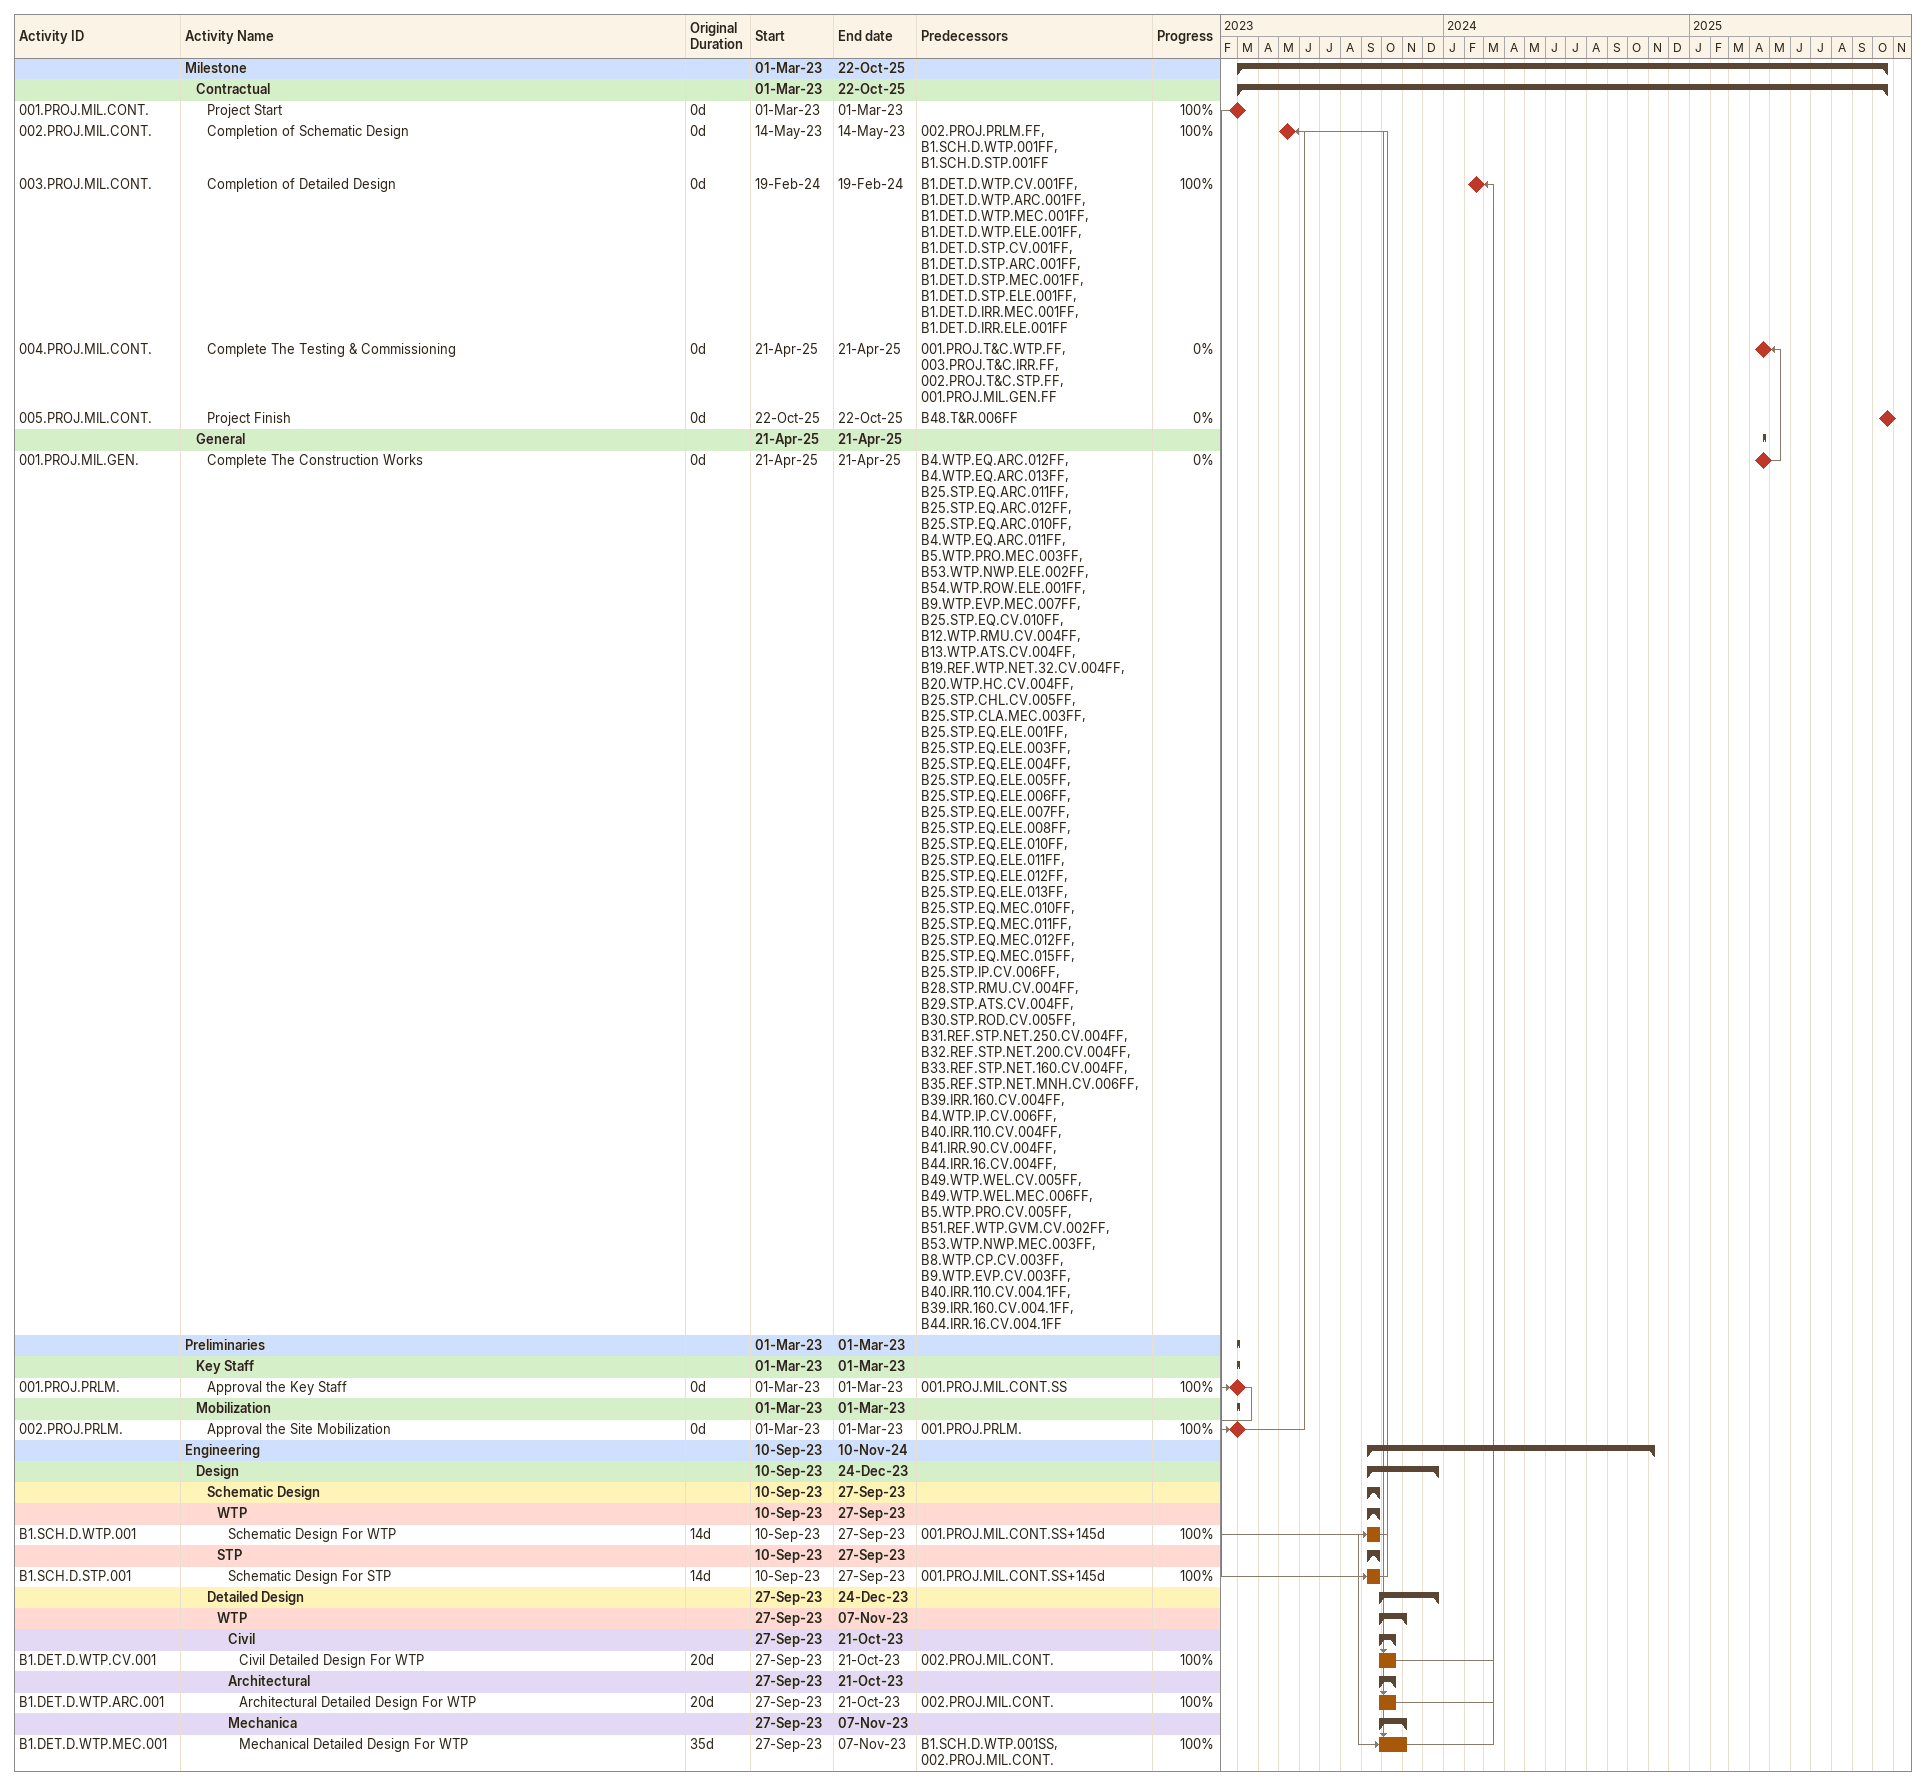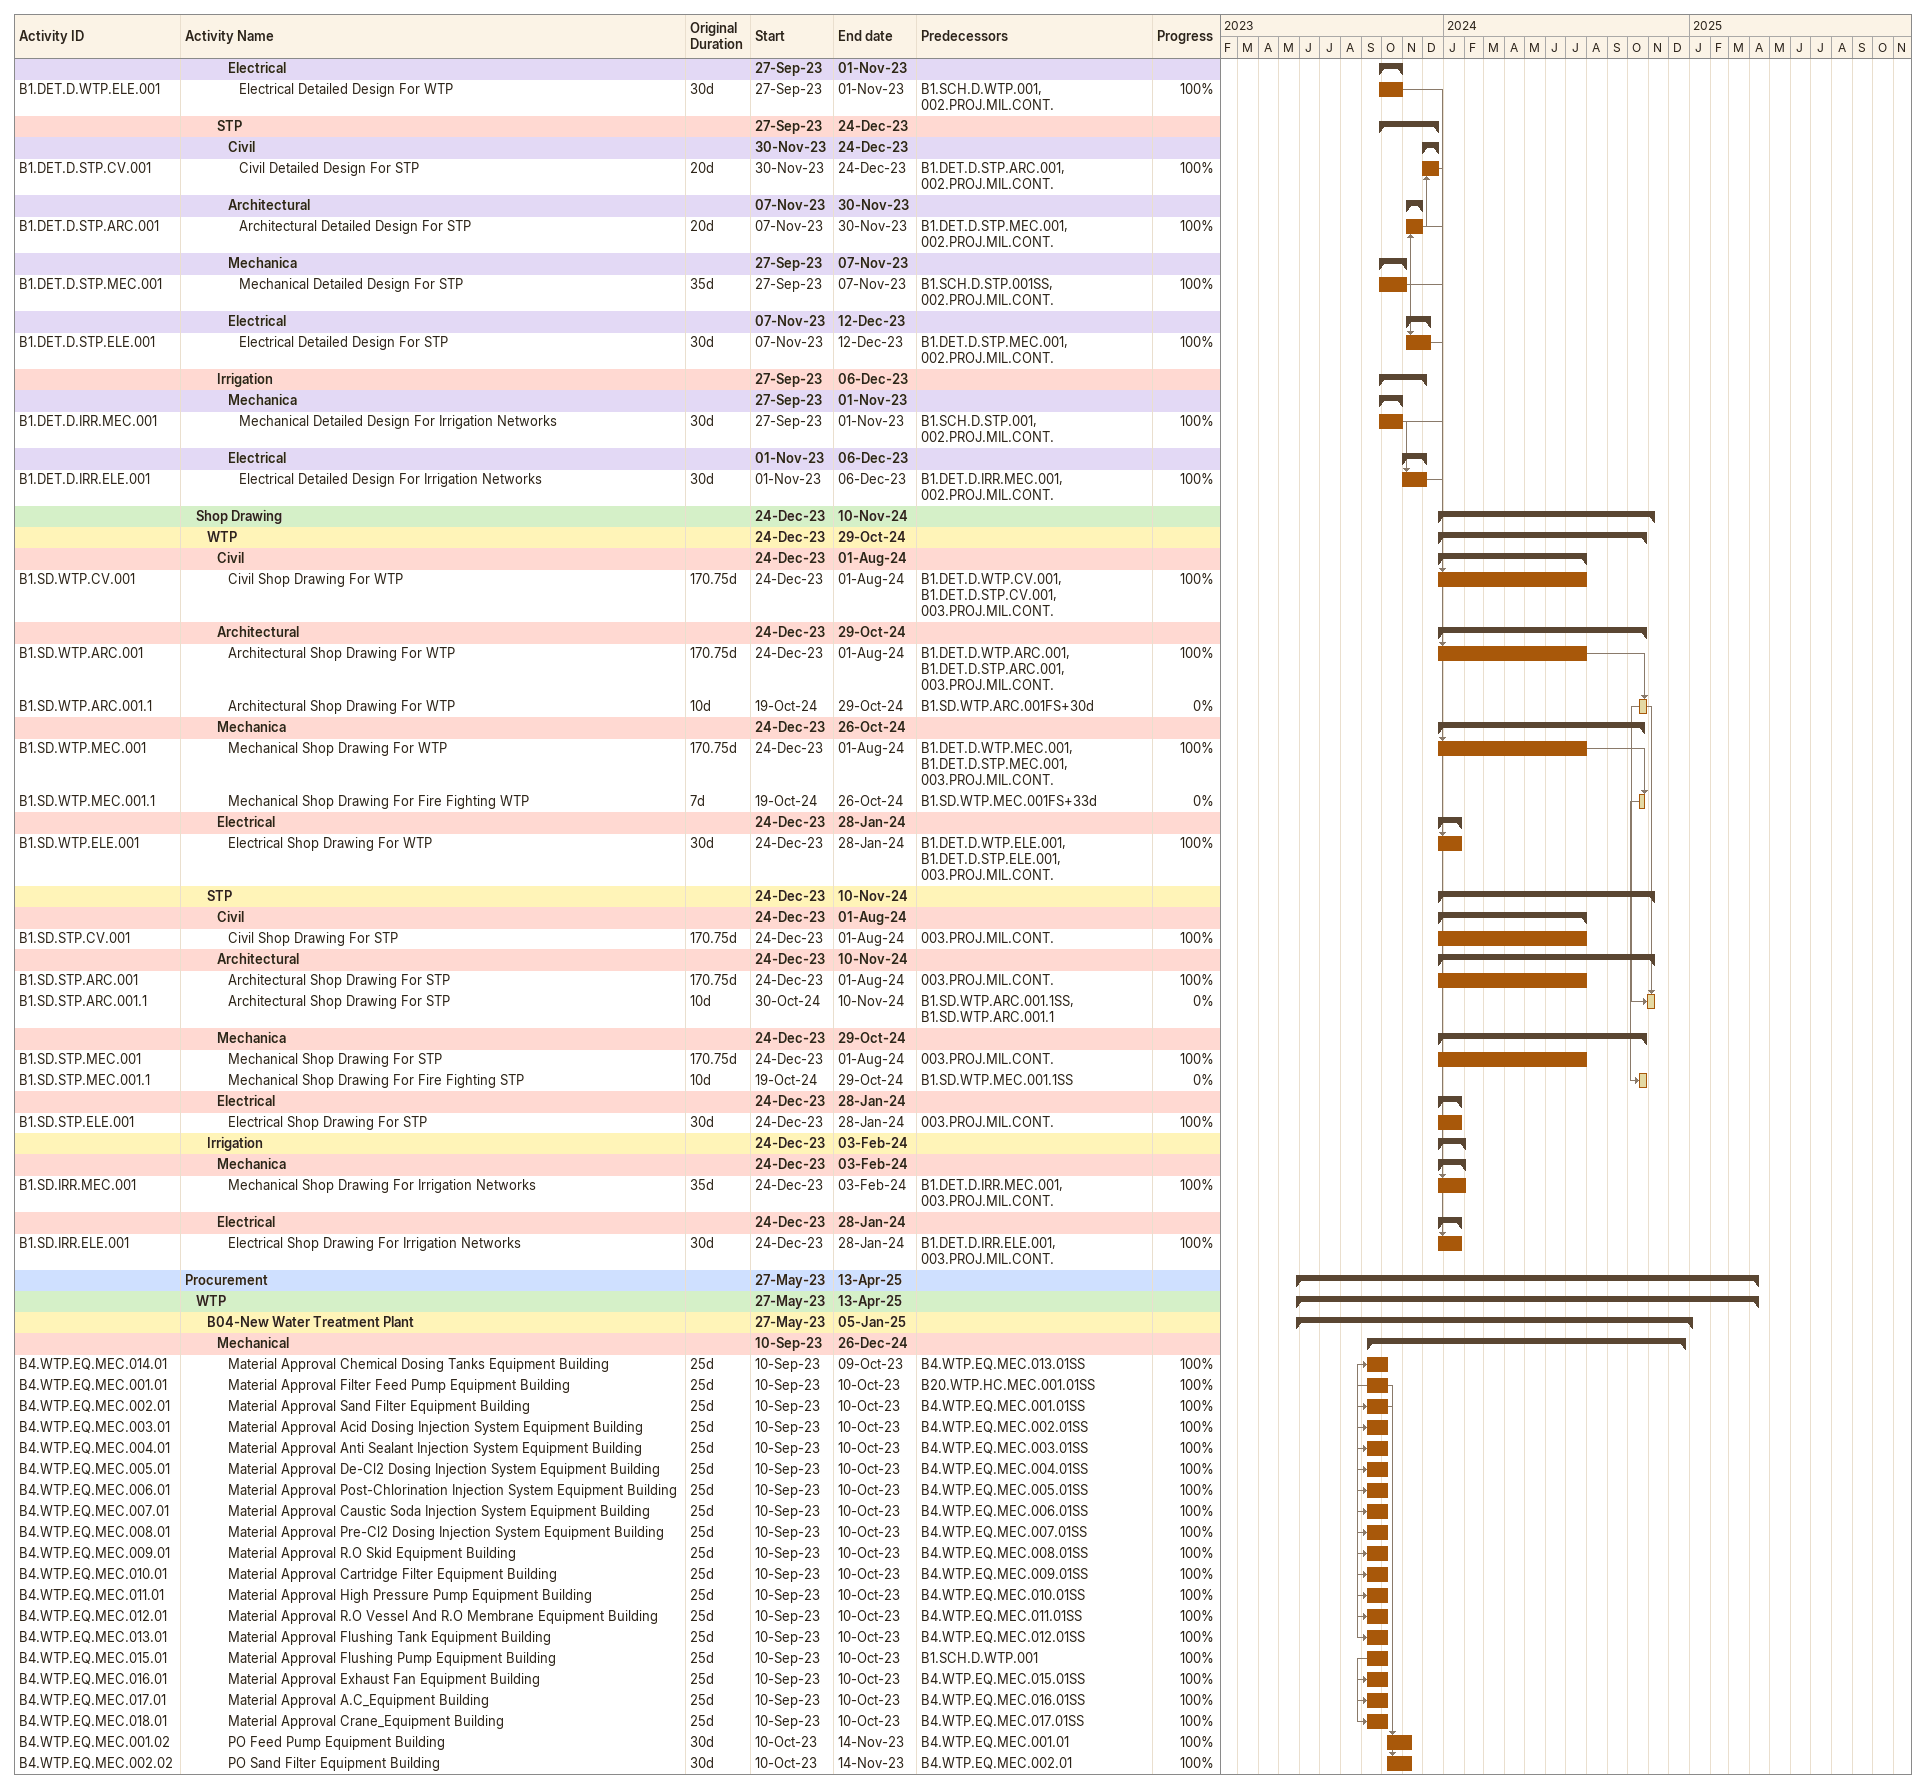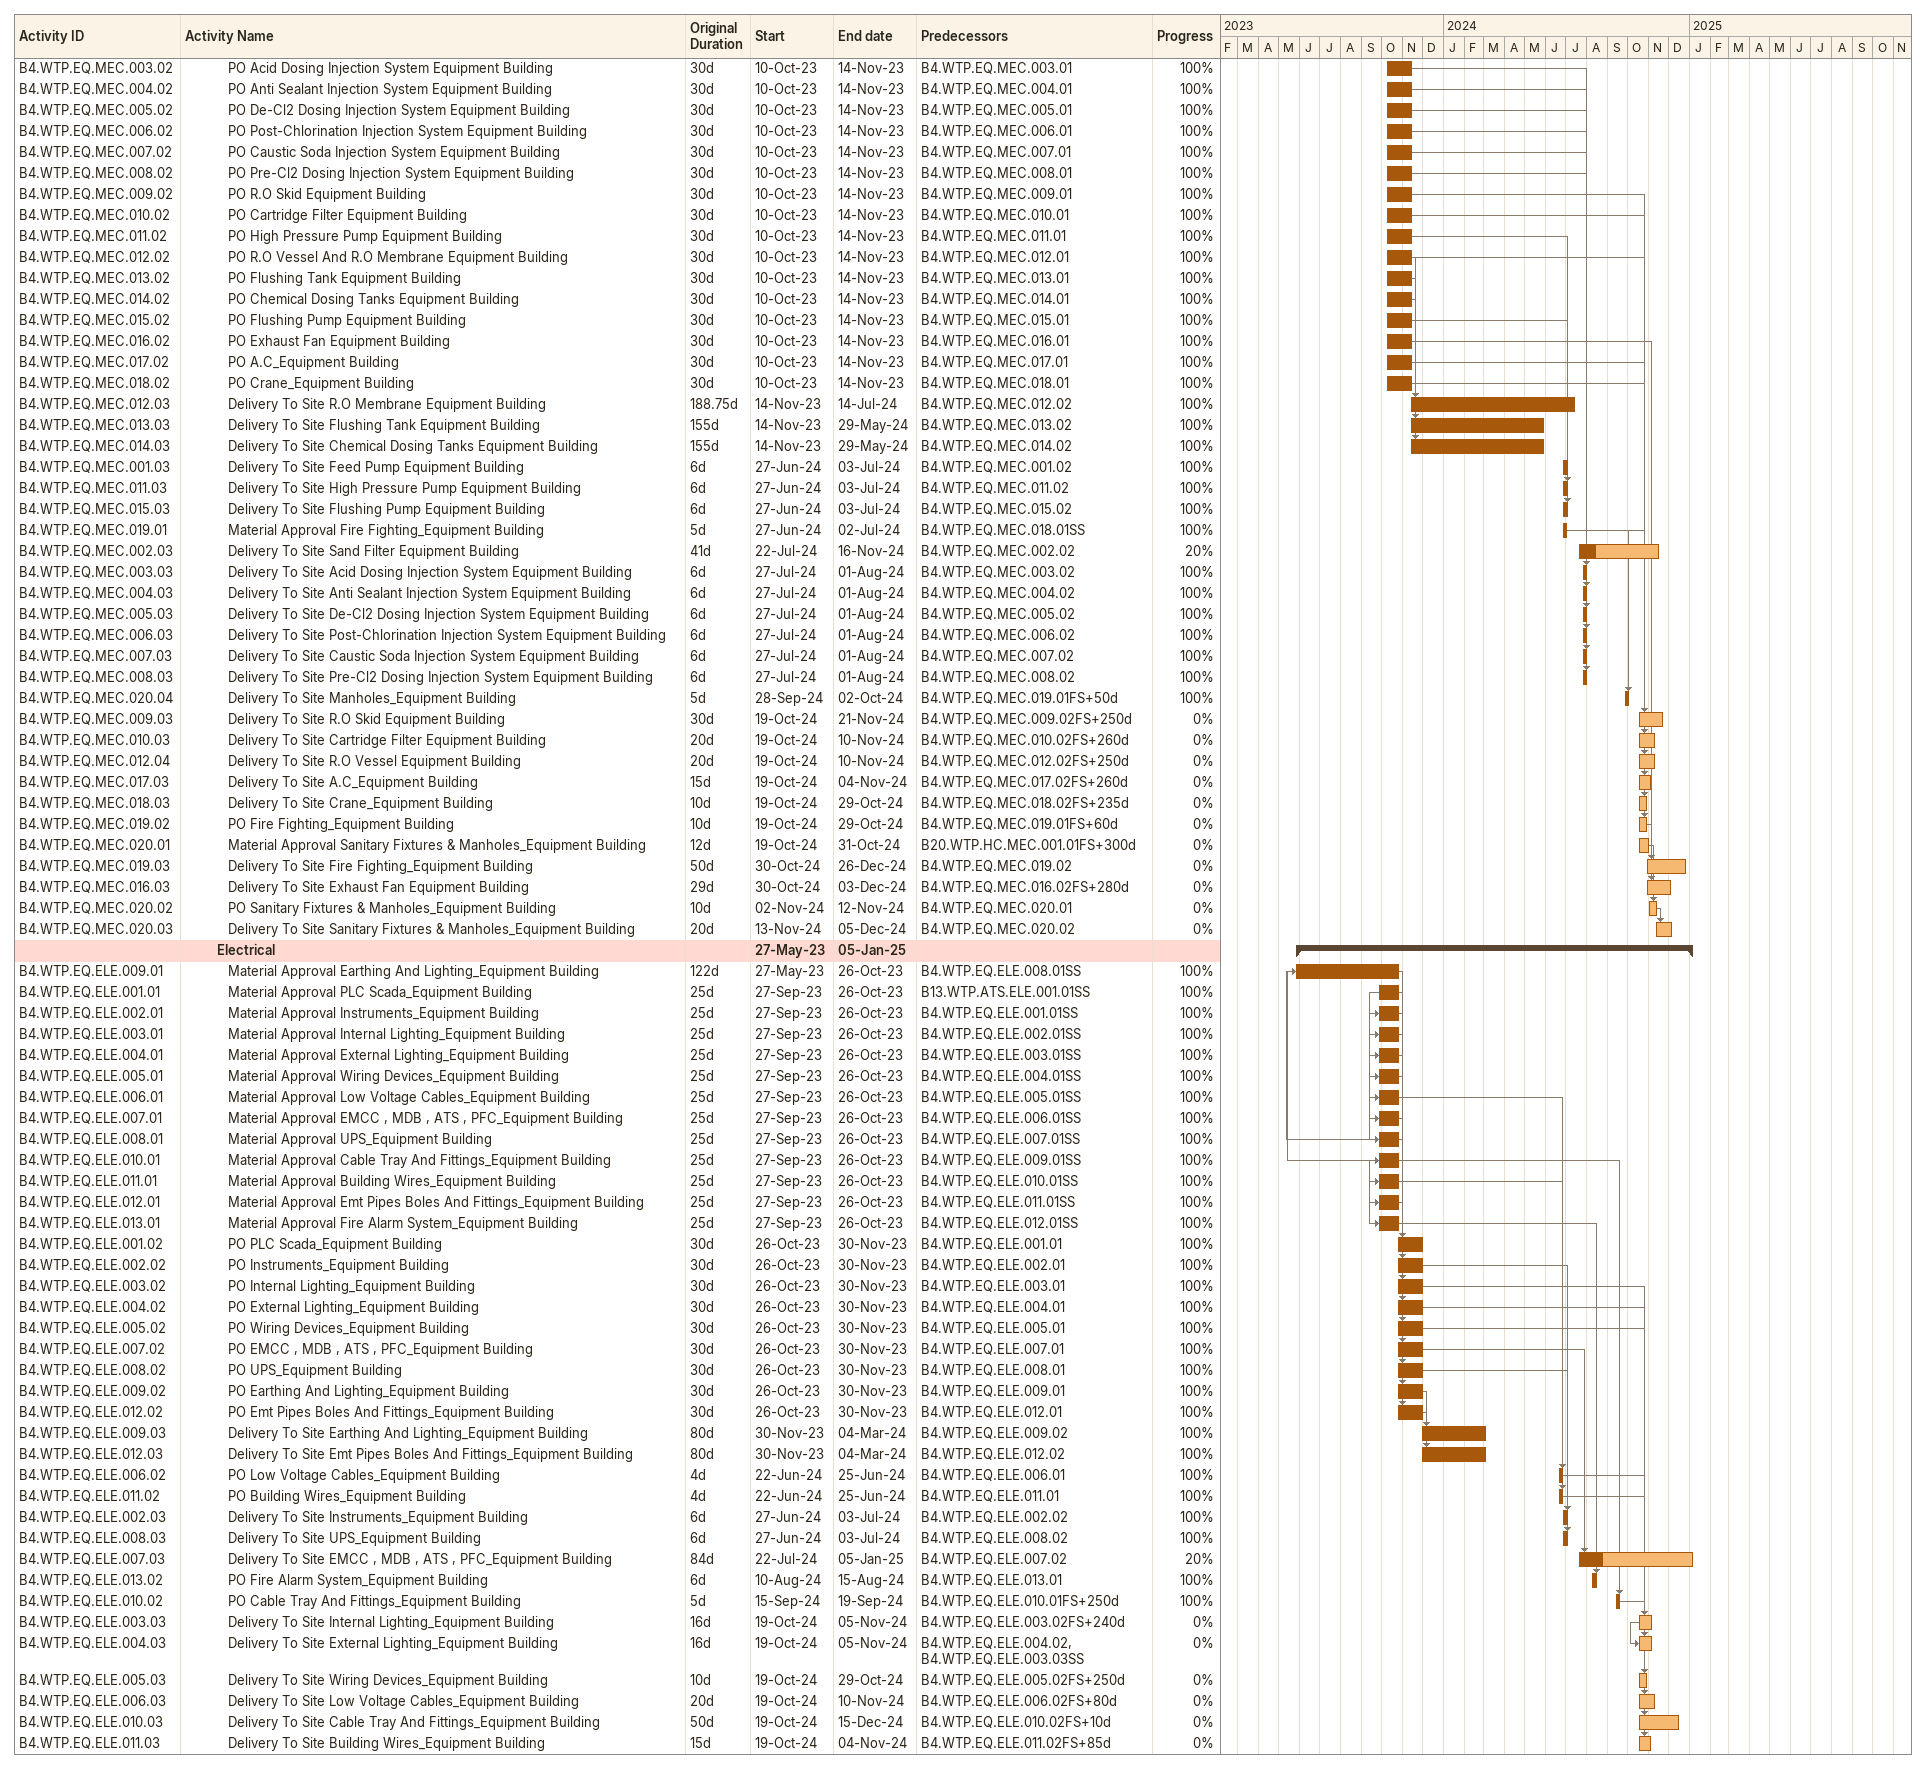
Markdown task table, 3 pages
| ID | Level | Task | Original duration | Start | Finish | Predecessors | % complete |
|---|---|---|---|---|---|---|---|
|  | 1 | **Milestone** |  | 2023-03-01 | 2025-10-22 |  |  |
|  | 2 | **Contractual** |  | 2023-03-01 | 2025-10-22 |  |  |
| 001.PROJ.MIL.CONT. | 3 | Project Start | 0d | 2023-03-01 | 2023-03-01 |  | 100 |
| 002.PROJ.MIL.CONT. | 3 | Completion of Schematic Design | 0d | 2023-05-14 | 2023-05-14 | 002.PROJ.PRLM.FF, B1.SCH.D.WTP.001FF, B1.SCH.D.STP.001FF | 100 |
| 003.PROJ.MIL.CONT. | 3 | Completion of Detailed Design | 0d | 2024-02-19 | 2024-02-19 | B1.DET.D.WTP.CV.001FF, B1.DET.D.WTP.ARC.001FF, B1.DET.D.WTP.MEC.001FF, B1.DET.D.WTP.ELE.001FF, B1.DET.D.STP.CV.001FF, B1.DET.D.STP.ARC.001FF, B1.DET.D.STP.MEC.001FF, B1.DET.D.STP.ELE.001FF, B1.DET.D.IRR.MEC.001FF, B1.DET.D.IRR.ELE.001FF | 100 |
| 004.PROJ.MIL.CONT. | 3 | Complete The Testing & Commissioning | 0d | 2025-04-21 | 2025-04-21 | 001.PROJ.T&C.WTP.FF, 003.PROJ.T&C.IRR.FF, 002.PROJ.T&C.STP.FF, 001.PROJ.MIL.GEN.FF | 0 |
| 005.PROJ.MIL.CONT. | 3 | Project Finish | 0d | 2025-10-22 | 2025-10-22 | B48.T&R.006FF | 0 |
|  | 2 | **General** |  | 2025-04-21 | 2025-04-21 |  |  |
| 001.PROJ.MIL.GEN. | 3 | Complete The Construction Works | 0d | 2025-04-21 | 2025-04-21 | B4.WTP.EQ.ARC.012FF, B4.WTP.EQ.ARC.013FF, B25.STP.EQ.ARC.011FF, B25.STP.EQ.ARC.012FF, B25.STP.EQ.ARC.010FF, B4.WTP.EQ.ARC.011FF, B5.WTP.PRO.MEC.003FF, B53.WTP.NWP.ELE.002FF, B54.WTP.ROW.ELE.001FF, B9.WTP.EVP.MEC.007FF, B25.STP.EQ.CV.010FF, B12.WTP.RMU.CV.004FF, B13.WTP.ATS.CV.004FF, B19.REF.WTP.NET.32.CV.004FF, B20.WTP.HC.CV.004FF, B25.STP.CHL.CV.005FF, B25.STP.CLA.MEC.003FF, B25.STP.EQ.ELE.001FF, B25.STP.EQ.ELE.003FF, B25.STP.EQ.ELE.004FF, B25.STP.EQ.ELE.005FF, B25.STP.EQ.ELE.006FF, B25.STP.EQ.ELE.007FF, B25.STP.EQ.ELE.008FF, B25.STP.EQ.ELE.010FF, B25.STP.EQ.ELE.011FF, B25.STP.EQ.ELE.012FF, B25.STP.EQ.ELE.013FF, B25.STP.EQ.MEC.010FF, B25.STP.EQ.MEC.011FF, B25.STP.EQ.MEC.012FF, B25.STP.EQ.MEC.015FF, B25.STP.IP.CV.006FF, B28.STP.RMU.CV.004FF, B29.STP.ATS.CV.004FF, B30.STP.ROD.CV.005FF, B31.REF.STP.NET.250.CV.004FF, B32.REF.STP.NET.200.CV.004FF, B33.REF.STP.NET.160.CV.004FF, B35.REF.STP.NET.MNH.CV.006FF, B39.IRR.160.CV.004FF, B4.WTP.IP.CV.006FF, B40.IRR.110.CV.004FF, B41.IRR.90.CV.004FF, B44.IRR.16.CV.004FF, B49.WTP.WEL.CV.005FF, B49.WTP.WEL.MEC.006FF, B5.WTP.PRO.CV.005FF, B51.REF.WTP.GVM.CV.002FF, B53.WTP.NWP.MEC.003FF, B8.WTP.CP.CV.003FF, B9.WTP.EVP.CV.003FF, B40.IRR.110.CV.004.1FF, B39.IRR.160.CV.004.1FF, B44.IRR.16.CV.004.1FF | 0 |
|  | 1 | **Preliminaries** |  | 2023-03-01 | 2023-03-01 |  |  |
|  | 2 | **Key Staff** |  | 2023-03-01 | 2023-03-01 |  |  |
| 001.PROJ.PRLM. | 3 | Approval the Key Staff | 0d | 2023-03-01 | 2023-03-01 | 001.PROJ.MIL.CONT.SS | 100 |
|  | 2 | **Mobilization** |  | 2023-03-01 | 2023-03-01 |  |  |
| 002.PROJ.PRLM. | 3 | Approval the Site Mobilization | 0d | 2023-03-01 | 2023-03-01 | 001.PROJ.PRLM. | 100 |
|  | 1 | **Engineering** |  | 2023-09-10 | 2024-11-10 |  |  |
|  | 2 | **Design** |  | 2023-09-10 | 2023-12-24 |  |  |
|  | 3 | **Schematic Design** |  | 2023-09-10 | 2023-09-27 |  |  |
|  | 4 | **WTP** |  | 2023-09-10 | 2023-09-27 |  |  |
| B1.SCH.D.WTP.001 | 5 | Schematic Design For WTP | 14d | 2023-09-10 | 2023-09-27 | 001.PROJ.MIL.CONT.SS+145d | 100 |
|  | 4 | **STP** |  | 2023-09-10 | 2023-09-27 |  |  |
| B1.SCH.D.STP.001 | 5 | Schematic Design For STP | 14d | 2023-09-10 | 2023-09-27 | 001.PROJ.MIL.CONT.SS+145d | 100 |
|  | 3 | **Detailed Design** |  | 2023-09-27 | 2023-12-24 |  |  |
|  | 4 | **WTP** |  | 2023-09-27 | 2023-11-07 |  |  |
|  | 5 | **Civil** |  | 2023-09-27 | 2023-10-21 |  |  |
| B1.DET.D.WTP.CV.001 | 6 | Civil Detailed Design For WTP | 20d | 2023-09-27 | 2023-10-21 | 002.PROJ.MIL.CONT. | 100 |
|  | 5 | **Architectural** |  | 2023-09-27 | 2023-10-21 |  |  |
| B1.DET.D.WTP.ARC.001 | 6 | Architectural Detailed Design For WTP | 20d | 2023-09-27 | 2023-10-21 | 002.PROJ.MIL.CONT. | 100 |
|  | 5 | **Mechanica** |  | 2023-09-27 | 2023-11-07 |  |  |
| B1.DET.D.WTP.MEC.001 | 6 | Mechanical Detailed Design For WTP | 35d | 2023-09-27 | 2023-11-07 | B1.SCH.D.WTP.001SS, 002.PROJ.MIL.CONT. | 100 |
|  | 5 | **Electrical** |  | 2023-09-27 | 2023-11-01 |  |  |
| B1.DET.D.WTP.ELE.001 | 6 | Electrical Detailed Design For WTP | 30d | 2023-09-27 | 2023-11-01 | B1.SCH.D.WTP.001, 002.PROJ.MIL.CONT. | 100 |
|  | 4 | **STP** |  | 2023-09-27 | 2023-12-24 |  |  |
|  | 5 | **Civil** |  | 2023-11-30 | 2023-12-24 |  |  |
| B1.DET.D.STP.CV.001 | 6 | Civil Detailed Design For STP | 20d | 2023-11-30 | 2023-12-24 | B1.DET.D.STP.ARC.001, 002.PROJ.MIL.CONT. | 100 |
|  | 5 | **Architectural** |  | 2023-11-07 | 2023-11-30 |  |  |
| B1.DET.D.STP.ARC.001 | 6 | Architectural Detailed Design For STP | 20d | 2023-11-07 | 2023-11-30 | B1.DET.D.STP.MEC.001, 002.PROJ.MIL.CONT. | 100 |
|  | 5 | **Mechanica** |  | 2023-09-27 | 2023-11-07 |  |  |
| B1.DET.D.STP.MEC.001 | 6 | Mechanical Detailed Design For STP | 35d | 2023-09-27 | 2023-11-07 | B1.SCH.D.STP.001SS, 002.PROJ.MIL.CONT. | 100 |
|  | 5 | **Electrical** |  | 2023-11-07 | 2023-12-12 |  |  |
| B1.DET.D.STP.ELE.001 | 6 | Electrical Detailed Design For STP | 30d | 2023-11-07 | 2023-12-12 | B1.DET.D.STP.MEC.001, 002.PROJ.MIL.CONT. | 100 |
|  | 4 | **Irrigation** |  | 2023-09-27 | 2023-12-06 |  |  |
|  | 5 | **Mechanica** |  | 2023-09-27 | 2023-11-01 |  |  |
| B1.DET.D.IRR.MEC.001 | 6 | Mechanical Detailed Design For Irrigation Networks | 30d | 2023-09-27 | 2023-11-01 | B1.SCH.D.STP.001, 002.PROJ.MIL.CONT. | 100 |
|  | 5 | **Electrical** |  | 2023-11-01 | 2023-12-06 |  |  |
| B1.DET.D.IRR.ELE.001 | 6 | Electrical Detailed Design For Irrigation Networks | 30d | 2023-11-01 | 2023-12-06 | B1.DET.D.IRR.MEC.001, 002.PROJ.MIL.CONT. | 100 |
|  | 2 | **Shop Drawing** |  | 2023-12-24 | 2024-11-10 |  |  |
|  | 3 | **WTP** |  | 2023-12-24 | 2024-10-29 |  |  |
|  | 4 | **Civil** |  | 2023-12-24 | 2024-08-01 |  |  |
| B1.SD.WTP.CV.001 | 5 | Civil Shop Drawing For WTP | 170.75d | 2023-12-24 | 2024-08-01 | B1.DET.D.WTP.CV.001, B1.DET.D.STP.CV.001, 003.PROJ.MIL.CONT. | 100 |
|  | 4 | **Architectural** |  | 2023-12-24 | 2024-10-29 |  |  |
| B1.SD.WTP.ARC.001 | 5 | Architectural Shop Drawing For WTP | 170.75d | 2023-12-24 | 2024-08-01 | B1.DET.D.WTP.ARC.001, B1.DET.D.STP.ARC.001, 003.PROJ.MIL.CONT. | 100 |
| B1.SD.WTP.ARC.001.1 | 5 | Architectural Shop Drawing For WTP | 10d | 2024-10-19 | 2024-10-29 | B1.SD.WTP.ARC.001FS+30d | 0 |
|  | 4 | **Mechanica** |  | 2023-12-24 | 2024-10-26 |  |  |
| B1.SD.WTP.MEC.001 | 5 | Mechanical Shop Drawing For WTP | 170.75d | 2023-12-24 | 2024-08-01 | B1.DET.D.WTP.MEC.001, B1.DET.D.STP.MEC.001, 003.PROJ.MIL.CONT. | 100 |
| B1.SD.WTP.MEC.001.1 | 5 | Mechanical Shop Drawing For Fire Fighting WTP | 7d | 2024-10-19 | 2024-10-26 | B1.SD.WTP.MEC.001FS+33d | 0 |
|  | 4 | **Electrical** |  | 2023-12-24 | 2024-01-28 |  |  |
| B1.SD.WTP.ELE.001 | 5 | Electrical Shop Drawing For WTP | 30d | 2023-12-24 | 2024-01-28 | B1.DET.D.WTP.ELE.001, B1.DET.D.STP.ELE.001, 003.PROJ.MIL.CONT. | 100 |
|  | 3 | **STP** |  | 2023-12-24 | 2024-11-10 |  |  |
|  | 4 | **Civil** |  | 2023-12-24 | 2024-08-01 |  |  |
| B1.SD.STP.CV.001 | 5 | Civil Shop Drawing For STP | 170.75d | 2023-12-24 | 2024-08-01 | 003.PROJ.MIL.CONT. | 100 |
|  | 4 | **Architectural** |  | 2023-12-24 | 2024-11-10 |  |  |
| B1.SD.STP.ARC.001 | 5 | Architectural Shop Drawing For STP | 170.75d | 2023-12-24 | 2024-08-01 | 003.PROJ.MIL.CONT. | 100 |
| B1.SD.STP.ARC.001.1 | 5 | Architectural Shop Drawing For STP | 10d | 2024-10-30 | 2024-11-10 | B1.SD.WTP.ARC.001.1SS, B1.SD.WTP.ARC.001.1 | 0 |
|  | 4 | **Mechanica** |  | 2023-12-24 | 2024-10-29 |  |  |
| B1.SD.STP.MEC.001 | 5 | Mechanical Shop Drawing For STP | 170.75d | 2023-12-24 | 2024-08-01 | 003.PROJ.MIL.CONT. | 100 |
| B1.SD.STP.MEC.001.1 | 5 | Mechanical Shop Drawing For Fire Fighting STP | 10d | 2024-10-19 | 2024-10-29 | B1.SD.WTP.MEC.001.1SS | 0 |
|  | 4 | **Electrical** |  | 2023-12-24 | 2024-01-28 |  |  |
| B1.SD.STP.ELE.001 | 5 | Electrical Shop Drawing For STP | 30d | 2023-12-24 | 2024-01-28 | 003.PROJ.MIL.CONT. | 100 |
|  | 3 | **Irrigation** |  | 2023-12-24 | 2024-02-03 |  |  |
|  | 4 | **Mechanica** |  | 2023-12-24 | 2024-02-03 |  |  |
| B1.SD.IRR.MEC.001 | 5 | Mechanical Shop Drawing For Irrigation Networks | 35d | 2023-12-24 | 2024-02-03 | B1.DET.D.IRR.MEC.001, 003.PROJ.MIL.CONT. | 100 |
|  | 4 | **Electrical** |  | 2023-12-24 | 2024-01-28 |  |  |
| B1.SD.IRR.ELE.001 | 5 | Electrical Shop Drawing For Irrigation Networks | 30d | 2023-12-24 | 2024-01-28 | B1.DET.D.IRR.ELE.001, 003.PROJ.MIL.CONT. | 100 |
|  | 1 | **Procurement** |  | 2023-05-27 | 2025-04-13 |  |  |
|  | 2 | **WTP** |  | 2023-05-27 | 2025-04-13 |  |  |
|  | 3 | **B04-New Water Treatment Plant** |  | 2023-05-27 | 2025-01-05 |  |  |
|  | 4 | **Mechanical** |  | 2023-09-10 | 2024-12-26 |  |  |
| B4.WTP.EQ.MEC.014.01 | 5 | Material Approval Chemical Dosing Tanks Equipment Building | 25d | 2023-09-10 | 2023-10-09 | B4.WTP.EQ.MEC.013.01SS | 100 |
| B4.WTP.EQ.MEC.001.01 | 5 | Material Approval Filter Feed Pump Equipment Building | 25d | 2023-09-10 | 2023-10-10 | B20.WTP.HC.MEC.001.01SS | 100 |
| B4.WTP.EQ.MEC.002.01 | 5 | Material Approval Sand Filter Equipment Building | 25d | 2023-09-10 | 2023-10-10 | B4.WTP.EQ.MEC.001.01SS | 100 |
| B4.WTP.EQ.MEC.003.01 | 5 | Material Approval Acid Dosing Injection System Equipment Building | 25d | 2023-09-10 | 2023-10-10 | B4.WTP.EQ.MEC.002.01SS | 100 |
| B4.WTP.EQ.MEC.004.01 | 5 | Material Approval Anti Sealant Injection System Equipment Building | 25d | 2023-09-10 | 2023-10-10 | B4.WTP.EQ.MEC.003.01SS | 100 |
| B4.WTP.EQ.MEC.005.01 | 5 | Material Approval De-Cl2 Dosing Injection System Equipment Building | 25d | 2023-09-10 | 2023-10-10 | B4.WTP.EQ.MEC.004.01SS | 100 |
| B4.WTP.EQ.MEC.006.01 | 5 | Material Approval Post-Chlorination Injection System Equipment Building | 25d | 2023-09-10 | 2023-10-10 | B4.WTP.EQ.MEC.005.01SS | 100 |
| B4.WTP.EQ.MEC.007.01 | 5 | Material Approval Caustic Soda Injection System Equipment Building | 25d | 2023-09-10 | 2023-10-10 | B4.WTP.EQ.MEC.006.01SS | 100 |
| B4.WTP.EQ.MEC.008.01 | 5 | Material Approval Pre-Cl2 Dosing Injection System Equipment Building | 25d | 2023-09-10 | 2023-10-10 | B4.WTP.EQ.MEC.007.01SS | 100 |
| B4.WTP.EQ.MEC.009.01 | 5 | Material Approval R.O Skid Equipment Building | 25d | 2023-09-10 | 2023-10-10 | B4.WTP.EQ.MEC.008.01SS | 100 |
| B4.WTP.EQ.MEC.010.01 | 5 | Material Approval Cartridge Filter Equipment Building | 25d | 2023-09-10 | 2023-10-10 | B4.WTP.EQ.MEC.009.01SS | 100 |
| B4.WTP.EQ.MEC.011.01 | 5 | Material Approval High Pressure Pump Equipment Building | 25d | 2023-09-10 | 2023-10-10 | B4.WTP.EQ.MEC.010.01SS | 100 |
| B4.WTP.EQ.MEC.012.01 | 5 | Material Approval R.O Vessel And R.O Membrane Equipment Building | 25d | 2023-09-10 | 2023-10-10 | B4.WTP.EQ.MEC.011.01SS | 100 |
| B4.WTP.EQ.MEC.013.01 | 5 | Material Approval Flushing Tank Equipment Building | 25d | 2023-09-10 | 2023-10-10 | B4.WTP.EQ.MEC.012.01SS | 100 |
| B4.WTP.EQ.MEC.015.01 | 5 | Material Approval Flushing Pump Equipment Building | 25d | 2023-09-10 | 2023-10-10 | B1.SCH.D.WTP.001 | 100 |
| B4.WTP.EQ.MEC.016.01 | 5 | Material Approval Exhaust Fan Equipment Building | 25d | 2023-09-10 | 2023-10-10 | B4.WTP.EQ.MEC.015.01SS | 100 |
| B4.WTP.EQ.MEC.017.01 | 5 | Material Approval A.C_Equipment Building | 25d | 2023-09-10 | 2023-10-10 | B4.WTP.EQ.MEC.016.01SS | 100 |
| B4.WTP.EQ.MEC.018.01 | 5 | Material Approval Crane_Equipment Building | 25d | 2023-09-10 | 2023-10-10 | B4.WTP.EQ.MEC.017.01SS | 100 |
| B4.WTP.EQ.MEC.001.02 | 5 | PO Feed Pump Equipment Building | 30d | 2023-10-10 | 2023-11-14 | B4.WTP.EQ.MEC.001.01 | 100 |
| B4.WTP.EQ.MEC.002.02 | 5 | PO Sand Filter Equipment Building | 30d | 2023-10-10 | 2023-11-14 | B4.WTP.EQ.MEC.002.01 | 100 |
| B4.WTP.EQ.MEC.003.02 | 5 | PO Acid Dosing Injection System Equipment Building | 30d | 2023-10-10 | 2023-11-14 | B4.WTP.EQ.MEC.003.01 | 100 |
| B4.WTP.EQ.MEC.004.02 | 5 | PO Anti Sealant Injection System Equipment Building | 30d | 2023-10-10 | 2023-11-14 | B4.WTP.EQ.MEC.004.01 | 100 |
| B4.WTP.EQ.MEC.005.02 | 5 | PO De-Cl2 Dosing Injection System Equipment Building | 30d | 2023-10-10 | 2023-11-14 | B4.WTP.EQ.MEC.005.01 | 100 |
| B4.WTP.EQ.MEC.006.02 | 5 | PO Post-Chlorination Injection System Equipment Building | 30d | 2023-10-10 | 2023-11-14 | B4.WTP.EQ.MEC.006.01 | 100 |
| B4.WTP.EQ.MEC.007.02 | 5 | PO Caustic Soda Injection System Equipment Building | 30d | 2023-10-10 | 2023-11-14 | B4.WTP.EQ.MEC.007.01 | 100 |
| B4.WTP.EQ.MEC.008.02 | 5 | PO Pre-Cl2 Dosing Injection System Equipment Building | 30d | 2023-10-10 | 2023-11-14 | B4.WTP.EQ.MEC.008.01 | 100 |
| B4.WTP.EQ.MEC.009.02 | 5 | PO R.O Skid Equipment Building | 30d | 2023-10-10 | 2023-11-14 | B4.WTP.EQ.MEC.009.01 | 100 |
| B4.WTP.EQ.MEC.010.02 | 5 | PO Cartridge Filter Equipment Building | 30d | 2023-10-10 | 2023-11-14 | B4.WTP.EQ.MEC.010.01 | 100 |
| B4.WTP.EQ.MEC.011.02 | 5 | PO High Pressure Pump Equipment Building | 30d | 2023-10-10 | 2023-11-14 | B4.WTP.EQ.MEC.011.01 | 100 |
| B4.WTP.EQ.MEC.012.02 | 5 | PO R.O Vessel And R.O Membrane Equipment Building | 30d | 2023-10-10 | 2023-11-14 | B4.WTP.EQ.MEC.012.01 | 100 |
| B4.WTP.EQ.MEC.013.02 | 5 | PO Flushing Tank Equipment Building | 30d | 2023-10-10 | 2023-11-14 | B4.WTP.EQ.MEC.013.01 | 100 |
| B4.WTP.EQ.MEC.014.02 | 5 | PO Chemical Dosing Tanks Equipment Building | 30d | 2023-10-10 | 2023-11-14 | B4.WTP.EQ.MEC.014.01 | 100 |
| B4.WTP.EQ.MEC.015.02 | 5 | PO Flushing Pump Equipment Building | 30d | 2023-10-10 | 2023-11-14 | B4.WTP.EQ.MEC.015.01 | 100 |
| B4.WTP.EQ.MEC.016.02 | 5 | PO Exhaust Fan Equipment Building | 30d | 2023-10-10 | 2023-11-14 | B4.WTP.EQ.MEC.016.01 | 100 |
| B4.WTP.EQ.MEC.017.02 | 5 | PO A.C_Equipment Building | 30d | 2023-10-10 | 2023-11-14 | B4.WTP.EQ.MEC.017.01 | 100 |
| B4.WTP.EQ.MEC.018.02 | 5 | PO Crane_Equipment Building | 30d | 2023-10-10 | 2023-11-14 | B4.WTP.EQ.MEC.018.01 | 100 |
| B4.WTP.EQ.MEC.012.03 | 5 | Delivery To Site R.O Membrane Equipment Building | 188.75d | 2023-11-14 | 2024-07-14 | B4.WTP.EQ.MEC.012.02 | 100 |
| B4.WTP.EQ.MEC.013.03 | 5 | Delivery To Site Flushing Tank Equipment Building | 155d | 2023-11-14 | 2024-05-29 | B4.WTP.EQ.MEC.013.02 | 100 |
| B4.WTP.EQ.MEC.014.03 | 5 | Delivery To Site Chemical Dosing Tanks Equipment Building | 155d | 2023-11-14 | 2024-05-29 | B4.WTP.EQ.MEC.014.02 | 100 |
| B4.WTP.EQ.MEC.001.03 | 5 | Delivery To Site Feed Pump Equipment Building | 6d | 2024-06-27 | 2024-07-03 | B4.WTP.EQ.MEC.001.02 | 100 |
| B4.WTP.EQ.MEC.011.03 | 5 | Delivery To Site High Pressure Pump Equipment Building | 6d | 2024-06-27 | 2024-07-03 | B4.WTP.EQ.MEC.011.02 | 100 |
| B4.WTP.EQ.MEC.015.03 | 5 | Delivery To Site Flushing Pump Equipment Building | 6d | 2024-06-27 | 2024-07-03 | B4.WTP.EQ.MEC.015.02 | 100 |
| B4.WTP.EQ.MEC.019.01 | 5 | Material Approval Fire Fighting_Equipment Building | 5d | 2024-06-27 | 2024-07-02 | B4.WTP.EQ.MEC.018.01SS | 100 |
| B4.WTP.EQ.MEC.002.03 | 5 | Delivery To Site Sand Filter Equipment Building | 41d | 2024-07-22 | 2024-11-16 | B4.WTP.EQ.MEC.002.02 | 20 |
| B4.WTP.EQ.MEC.003.03 | 5 | Delivery To Site Acid Dosing Injection System Equipment Building | 6d | 2024-07-27 | 2024-08-01 | B4.WTP.EQ.MEC.003.02 | 100 |
| B4.WTP.EQ.MEC.004.03 | 5 | Delivery To Site Anti Sealant Injection System Equipment Building | 6d | 2024-07-27 | 2024-08-01 | B4.WTP.EQ.MEC.004.02 | 100 |
| B4.WTP.EQ.MEC.005.03 | 5 | Delivery To Site De-Cl2 Dosing Injection System Equipment Building | 6d | 2024-07-27 | 2024-08-01 | B4.WTP.EQ.MEC.005.02 | 100 |
| B4.WTP.EQ.MEC.006.03 | 5 | Delivery To Site Post-Chlorination Injection System Equipment Building | 6d | 2024-07-27 | 2024-08-01 | B4.WTP.EQ.MEC.006.02 | 100 |
| B4.WTP.EQ.MEC.007.03 | 5 | Delivery To Site Caustic Soda Injection System Equipment Building | 6d | 2024-07-27 | 2024-08-01 | B4.WTP.EQ.MEC.007.02 | 100 |
| B4.WTP.EQ.MEC.008.03 | 5 | Delivery To Site Pre-Cl2 Dosing Injection System Equipment Building | 6d | 2024-07-27 | 2024-08-01 | B4.WTP.EQ.MEC.008.02 | 100 |
| B4.WTP.EQ.MEC.020.04 | 5 | Delivery To Site Manholes_Equipment Building | 5d | 2024-09-28 | 2024-10-02 | B4.WTP.EQ.MEC.019.01FS+50d | 100 |
| B4.WTP.EQ.MEC.009.03 | 5 | Delivery To Site R.O Skid Equipment Building | 30d | 2024-10-19 | 2024-11-21 | B4.WTP.EQ.MEC.009.02FS+250d | 0 |
| B4.WTP.EQ.MEC.010.03 | 5 | Delivery To Site Cartridge Filter Equipment Building | 20d | 2024-10-19 | 2024-11-10 | B4.WTP.EQ.MEC.010.02FS+260d | 0 |
| B4.WTP.EQ.MEC.012.04 | 5 | Delivery To Site R.O Vessel Equipment Building | 20d | 2024-10-19 | 2024-11-10 | B4.WTP.EQ.MEC.012.02FS+250d | 0 |
| B4.WTP.EQ.MEC.017.03 | 5 | Delivery To Site A.C_Equipment Building | 15d | 2024-10-19 | 2024-11-04 | B4.WTP.EQ.MEC.017.02FS+260d | 0 |
| B4.WTP.EQ.MEC.018.03 | 5 | Delivery To Site Crane_Equipment Building | 10d | 2024-10-19 | 2024-10-29 | B4.WTP.EQ.MEC.018.02FS+235d | 0 |
| B4.WTP.EQ.MEC.019.02 | 5 | PO Fire Fighting_Equipment Building | 10d | 2024-10-19 | 2024-10-29 | B4.WTP.EQ.MEC.019.01FS+60d | 0 |
| B4.WTP.EQ.MEC.020.01 | 5 | Material Approval Sanitary Fixtures & Manholes_Equipment Building | 12d | 2024-10-19 | 2024-10-31 | B20.WTP.HC.MEC.001.01FS+300d | 0 |
| B4.WTP.EQ.MEC.019.03 | 5 | Delivery To Site Fire Fighting_Equipment Building | 50d | 2024-10-30 | 2024-12-26 | B4.WTP.EQ.MEC.019.02 | 0 |
| B4.WTP.EQ.MEC.016.03 | 5 | Delivery To Site Exhaust Fan Equipment Building | 29d | 2024-10-30 | 2024-12-03 | B4.WTP.EQ.MEC.016.02FS+280d | 0 |
| B4.WTP.EQ.MEC.020.02 | 5 | PO Sanitary Fixtures & Manholes_Equipment Building | 10d | 2024-11-02 | 2024-11-12 | B4.WTP.EQ.MEC.020.01 | 0 |
| B4.WTP.EQ.MEC.020.03 | 5 | Delivery To Site Sanitary Fixtures & Manholes_Equipment Building | 20d | 2024-11-13 | 2024-12-05 | B4.WTP.EQ.MEC.020.02 | 0 |
|  | 4 | **Electrical** |  | 2023-05-27 | 2025-01-05 |  |  |
| B4.WTP.EQ.ELE.009.01 | 5 | Material Approval Earthing And Lighting_Equipment Building | 122d | 2023-05-27 | 2023-10-26 | B4.WTP.EQ.ELE.008.01SS | 100 |
| B4.WTP.EQ.ELE.001.01 | 5 | Material Approval PLC Scada_Equipment Building | 25d | 2023-09-27 | 2023-10-26 | B13.WTP.ATS.ELE.001.01SS | 100 |
| B4.WTP.EQ.ELE.002.01 | 5 | Material Approval Instruments_Equipment Building | 25d | 2023-09-27 | 2023-10-26 | B4.WTP.EQ.ELE.001.01SS | 100 |
| B4.WTP.EQ.ELE.003.01 | 5 | Material Approval Internal Lighting_Equipment Building | 25d | 2023-09-27 | 2023-10-26 | B4.WTP.EQ.ELE.002.01SS | 100 |
| B4.WTP.EQ.ELE.004.01 | 5 | Material Approval External Lighting_Equipment Building | 25d | 2023-09-27 | 2023-10-26 | B4.WTP.EQ.ELE.003.01SS | 100 |
| B4.WTP.EQ.ELE.005.01 | 5 | Material Approval Wiring Devices_Equipment Building | 25d | 2023-09-27 | 2023-10-26 | B4.WTP.EQ.ELE.004.01SS | 100 |
| B4.WTP.EQ.ELE.006.01 | 5 | Material Approval Low Voltage Cables_Equipment Building | 25d | 2023-09-27 | 2023-10-26 | B4.WTP.EQ.ELE.005.01SS | 100 |
| B4.WTP.EQ.ELE.007.01 | 5 | Material Approval EMCC , MDB , ATS , PFC_Equipment Building | 25d | 2023-09-27 | 2023-10-26 | B4.WTP.EQ.ELE.006.01SS | 100 |
| B4.WTP.EQ.ELE.008.01 | 5 | Material Approval UPS_Equipment Building | 25d | 2023-09-27 | 2023-10-26 | B4.WTP.EQ.ELE.007.01SS | 100 |
| B4.WTP.EQ.ELE.010.01 | 5 | Material Approval Cable Tray And Fittings_Equipment Building | 25d | 2023-09-27 | 2023-10-26 | B4.WTP.EQ.ELE.009.01SS | 100 |
| B4.WTP.EQ.ELE.011.01 | 5 | Material Approval Building Wires_Equipment Building | 25d | 2023-09-27 | 2023-10-26 | B4.WTP.EQ.ELE.010.01SS | 100 |
| B4.WTP.EQ.ELE.012.01 | 5 | Material Approval Emt Pipes Boles And Fittings_Equipment Building | 25d | 2023-09-27 | 2023-10-26 | B4.WTP.EQ.ELE.011.01SS | 100 |
| B4.WTP.EQ.ELE.013.01 | 5 | Material Approval Fire Alarm System_Equipment Building | 25d | 2023-09-27 | 2023-10-26 | B4.WTP.EQ.ELE.012.01SS | 100 |
| B4.WTP.EQ.ELE.001.02 | 5 | PO PLC Scada_Equipment Building | 30d | 2023-10-26 | 2023-11-30 | B4.WTP.EQ.ELE.001.01 | 100 |
| B4.WTP.EQ.ELE.002.02 | 5 | PO Instruments_Equipment Building | 30d | 2023-10-26 | 2023-11-30 | B4.WTP.EQ.ELE.002.01 | 100 |
| B4.WTP.EQ.ELE.003.02 | 5 | PO Internal Lighting_Equipment Building | 30d | 2023-10-26 | 2023-11-30 | B4.WTP.EQ.ELE.003.01 | 100 |
| B4.WTP.EQ.ELE.004.02 | 5 | PO External Lighting_Equipment Building | 30d | 2023-10-26 | 2023-11-30 | B4.WTP.EQ.ELE.004.01 | 100 |
| B4.WTP.EQ.ELE.005.02 | 5 | PO Wiring Devices_Equipment Building | 30d | 2023-10-26 | 2023-11-30 | B4.WTP.EQ.ELE.005.01 | 100 |
| B4.WTP.EQ.ELE.007.02 | 5 | PO EMCC , MDB , ATS , PFC_Equipment Building | 30d | 2023-10-26 | 2023-11-30 | B4.WTP.EQ.ELE.007.01 | 100 |
| B4.WTP.EQ.ELE.008.02 | 5 | PO UPS_Equipment Building | 30d | 2023-10-26 | 2023-11-30 | B4.WTP.EQ.ELE.008.01 | 100 |
| B4.WTP.EQ.ELE.009.02 | 5 | PO Earthing And Lighting_Equipment Building | 30d | 2023-10-26 | 2023-11-30 | B4.WTP.EQ.ELE.009.01 | 100 |
| B4.WTP.EQ.ELE.012.02 | 5 | PO Emt Pipes Boles And Fittings_Equipment Building | 30d | 2023-10-26 | 2023-11-30 | B4.WTP.EQ.ELE.012.01 | 100 |
| B4.WTP.EQ.ELE.009.03 | 5 | Delivery To Site Earthing And Lighting_Equipment Building | 80d | 2023-11-30 | 2024-03-04 | B4.WTP.EQ.ELE.009.02 | 100 |
| B4.WTP.EQ.ELE.012.03 | 5 | Delivery To Site Emt Pipes Boles And Fittings_Equipment Building | 80d | 2023-11-30 | 2024-03-04 | B4.WTP.EQ.ELE.012.02 | 100 |
| B4.WTP.EQ.ELE.006.02 | 5 | PO Low Voltage Cables_Equipment Building | 4d | 2024-06-22 | 2024-06-25 | B4.WTP.EQ.ELE.006.01 | 100 |
| B4.WTP.EQ.ELE.011.02 | 5 | PO Building Wires_Equipment Building | 4d | 2024-06-22 | 2024-06-25 | B4.WTP.EQ.ELE.011.01 | 100 |
| B4.WTP.EQ.ELE.002.03 | 5 | Delivery To Site Instruments_Equipment Building | 6d | 2024-06-27 | 2024-07-03 | B4.WTP.EQ.ELE.002.02 | 100 |
| B4.WTP.EQ.ELE.008.03 | 5 | Delivery To Site UPS_Equipment Building | 6d | 2024-06-27 | 2024-07-03 | B4.WTP.EQ.ELE.008.02 | 100 |
| B4.WTP.EQ.ELE.007.03 | 5 | Delivery To Site EMCC , MDB , ATS , PFC_Equipment Building | 84d | 2024-07-22 | 2025-01-05 | B4.WTP.EQ.ELE.007.02 | 20 |
| B4.WTP.EQ.ELE.013.02 | 5 | PO Fire Alarm System_Equipment Building | 6d | 2024-08-10 | 2024-08-15 | B4.WTP.EQ.ELE.013.01 | 100 |
| B4.WTP.EQ.ELE.010.02 | 5 | PO Cable Tray And Fittings_Equipment Building | 5d | 2024-09-15 | 2024-09-19 | B4.WTP.EQ.ELE.010.01FS+250d | 100 |
| B4.WTP.EQ.ELE.003.03 | 5 | Delivery To Site Internal Lighting_Equipment Building | 16d | 2024-10-19 | 2024-11-05 | B4.WTP.EQ.ELE.003.02FS+240d | 0 |
| B4.WTP.EQ.ELE.004.03 | 5 | Delivery To Site External Lighting_Equipment Building | 16d | 2024-10-19 | 2024-11-05 | B4.WTP.EQ.ELE.004.02, B4.WTP.EQ.ELE.003.03SS | 0 |
| B4.WTP.EQ.ELE.005.03 | 5 | Delivery To Site Wiring Devices_Equipment Building | 10d | 2024-10-19 | 2024-10-29 | B4.WTP.EQ.ELE.005.02FS+250d | 0 |
| B4.WTP.EQ.ELE.006.03 | 5 | Delivery To Site Low Voltage Cables_Equipment Building | 20d | 2024-10-19 | 2024-11-10 | B4.WTP.EQ.ELE.006.02FS+80d | 0 |
| B4.WTP.EQ.ELE.010.03 | 5 | Delivery To Site Cable Tray And Fittings_Equipment Building | 50d | 2024-10-19 | 2024-12-15 | B4.WTP.EQ.ELE.010.02FS+10d | 0 |
| B4.WTP.EQ.ELE.011.03 | 5 | Delivery To Site Building Wires_Equipment Building | 15d | 2024-10-19 | 2024-11-04 | B4.WTP.EQ.ELE.011.02FS+85d | 0 |
